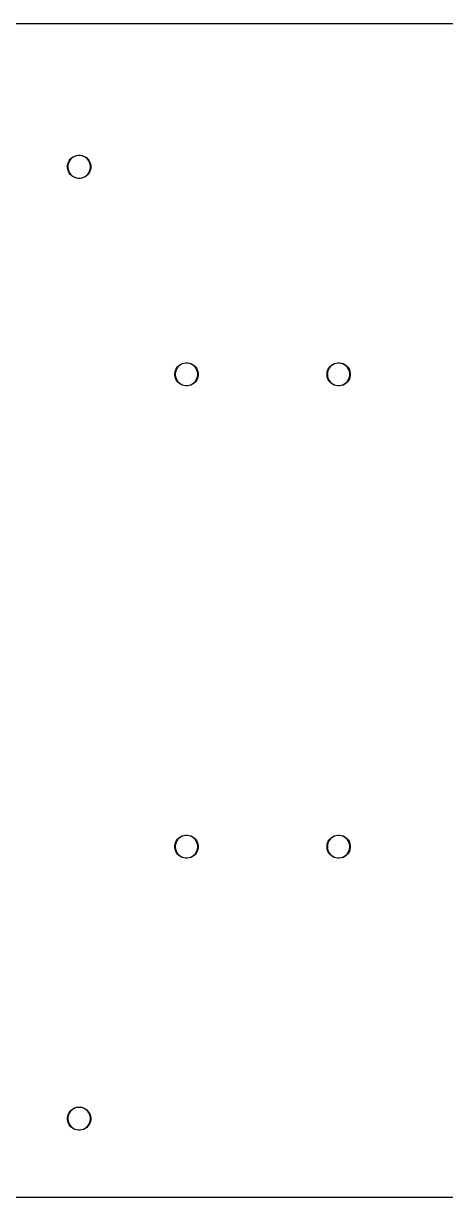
# Model space of a CAD drawing. Header units: millimetres. Extents: x 20 to 825, y -184 to -20.
# Drawn here: x 313.5 to 372.4, y -184 to -20 of the extents above; entities that cross this region are included whole.
import ezdxf

# ---------------------------------------------------------------- set-up
doc = ezdxf.new("R2010")
doc.units = ezdxf.units.MM
doc.layers.add('Edge.Cuts', color=254, linetype='CONTINUOUS', true_color=0xd0d2cd)

msp = doc.modelspace()

# ---------------------------------------------------------------- linework, layer by layer
at = {"layer": 'Edge.Cuts', "linetype": 'CONTINUOUS'}
for p, q in [((20, -19.975), (825, -19.975)), ((824.975, -20.025), (20.025, -20.025)), ((319.748696, -39.378139), (319.86446, -39.15094)), ((319.902939, -39.17452), (319.79039, -39.39541)), ((319.86446, -39.15094), (320.01434, -38.944647)), ((320.048657, -38.973957), (319.902939, -39.17452)), ((320.01434, -38.944647), (320.194647, -38.76434)), ((320.223957, -38.798657), (320.048657, -38.973957)), ((320.194647, -38.76434), (320.40094, -38.61446)), ((320.42452, -38.652939), (320.223957, -38.798657)), ((320.40094, -38.61446), (320.628139, -38.498696)), ((320.64541, -38.54039), (320.42452, -38.652939)), ((320.628139, -38.498696), (320.870651, -38.419899)), ((320.881187, -38.463782), (320.64541, -38.54039)), ((320.870651, -38.419899), (321.122504, -38.380009)), ((321.126045, -38.425), (320.881187, -38.463782)), ((321.122504, -38.380009), (321.377496, -38.380009)), ((321.373955, -38.425), (321.126045, -38.425)), ((321.618813, -38.463782), (321.373955, -38.425)), ((321.377496, -38.380009), (321.629349, -38.419899)), ((321.85459, -38.54039), (321.618813, -38.463782)), ((321.629349, -38.419899), (321.871861, -38.498696)), ((322.07548, -38.652939), (321.85459, -38.54039)), ((321.871861, -38.498696), (322.09906, -38.61446)), ((322.276043, -38.798657), (322.07548, -38.652939)), ((322.09906, -38.61446), (322.305353, -38.76434)), ((322.451343, -38.973957), (322.276043, -38.798657)), ((322.305353, -38.76434), (322.48566, -38.944647)), ((322.597061, -39.17452), (322.451343, -38.973957)), ((322.48566, -38.944647), (322.63554, -39.15094)), ((322.70961, -39.39541), (322.597061, -39.17452)), ((322.63554, -39.15094), (322.751304, -39.378139)), ((319.630009, -39.872504), (319.669899, -39.620651)), ((319.630009, -39.876045), (319.630009, -39.872504)), ((319.630009, -40.127496), (319.630009, -39.876045)), ((319.669899, -40.379349), (319.630009, -40.127496)), ((319.669899, -39.620651), (319.748696, -39.378139)), ((319.748696, -40.621861), (319.669899, -40.379349)), ((319.713782, -39.631187), (319.675, -39.876045)), ((319.675, -39.876045), (319.675, -40.123955)), ((319.675, -40.123955), (319.713782, -40.368813)), ((319.79039, -39.39541), (319.713782, -39.631187)), ((319.713782, -40.368813), (319.79039, -40.60459)), ((319.86446, -40.84906), (319.748696, -40.621861)), ((319.79039, -40.60459), (319.902939, -40.82548)), ((320.01434, -41.055353), (319.86446, -40.84906)), ((319.902939, -40.82548), (320.048657, -41.026043)), ((322.451343, -41.026043), (322.597061, -40.82548)), ((322.63554, -40.84906), (322.48566, -41.055353)), ((322.597061, -40.82548), (322.70961, -40.60459)), ((322.751304, -40.621861), (322.63554, -40.84906)), ((322.786218, -39.631187), (322.70961, -39.39541)), ((322.70961, -40.60459), (322.786218, -40.368813)), ((322.751304, -39.378139), (322.830101, -39.620651)), ((322.830101, -40.379349), (322.751304, -40.621861)), ((322.825, -39.876045), (322.786218, -39.631187)), ((322.786218, -40.368813), (322.825, -40.123955)), ((322.825, -40.123955), (322.825, -39.876045)), ((322.830101, -39.620651), (322.869991, -39.872504)), ((322.869991, -40.127496), (322.830101, -40.379349)), ((322.869991, -39.872504), (322.869991, -40.127496)), ((320.194647, -41.23566), (320.01434, -41.055353)), ((320.048657, -41.026043), (320.223957, -41.201343)), ((320.40094, -41.38554), (320.194647, -41.23566)), ((320.223957, -41.201343), (320.42452, -41.347061)), ((320.628139, -41.501304), (320.40094, -41.38554)), ((320.42452, -41.347061), (320.64541, -41.45961)), ((320.870651, -41.580101), (320.628139, -41.501304)), ((320.64541, -41.45961), (320.881187, -41.536218)), ((321.122504, -41.619991), (320.870651, -41.580101)), ((320.881187, -41.536218), (321.126045, -41.575)), ((321.377496, -41.619991), (321.122504, -41.619991)), ((321.126045, -41.575), (321.373955, -41.575)), ((321.373955, -41.575), (321.618813, -41.536218)), ((321.629349, -41.580101), (321.377496, -41.619991)), ((321.618813, -41.536218), (321.85459, -41.45961)), ((321.871861, -41.501304), (321.629349, -41.580101)), ((321.85459, -41.45961), (322.07548, -41.347061)), ((322.09906, -41.38554), (321.871861, -41.501304)), ((322.07548, -41.347061), (322.276043, -41.201343)), ((322.305353, -41.23566), (322.09906, -41.38554)), ((322.276043, -41.201343), (322.451343, -41.026043)), ((322.48566, -41.055353), (322.305353, -41.23566)), ((334.630009, -68.872504), (334.669899, -68.620651)), ((334.630009, -68.876045), (334.630009, -68.872504)), ((334.630009, -69.127496), (334.630009, -68.876045)), ((334.669899, -68.620651), (334.748696, -68.378139)), ((334.713782, -68.631187), (334.675, -68.876045)), ((334.675, -68.876045), (334.675, -69.123955)), ((334.79039, -68.39541), (334.713782, -68.631187)), ((334.748696, -68.378139), (334.86446, -68.15094)), ((334.902939, -68.17452), (334.79039, -68.39541)), ((334.86446, -68.15094), (335.01434, -67.944647)), ((335.048657, -67.973957), (334.902939, -68.17452)), ((335.01434, -67.944647), (335.194647, -67.76434)), ((335.223957, -67.798657), (335.048657, -67.973957)), ((335.194647, -67.76434), (335.40094, -67.61446)), ((335.42452, -67.652939), (335.223957, -67.798657)), ((335.40094, -67.61446), (335.628139, -67.498696)), ((335.64541, -67.54039), (335.42452, -67.652939)), ((335.628139, -67.498696), (335.870651, -67.419899)), ((335.881187, -67.463782), (335.64541, -67.54039)), ((335.870651, -67.419899), (336.122504, -67.380009)), ((336.126045, -67.425), (335.881187, -67.463782)), ((336.122504, -67.380009), (336.377496, -67.380009)), ((336.373955, -67.425), (336.126045, -67.425)), ((336.618813, -67.463782), (336.373955, -67.425)), ((336.377496, -67.380009), (336.629349, -67.419899)), ((336.85459, -67.54039), (336.618813, -67.463782)), ((336.629349, -67.419899), (336.871861, -67.498696)), ((337.07548, -67.652939), (336.85459, -67.54039)), ((336.871861, -67.498696), (337.09906, -67.61446)), ((337.276043, -67.798657), (337.07548, -67.652939)), ((337.09906, -67.61446), (337.305353, -67.76434)), ((337.451343, -67.973957), (337.276043, -67.798657)), ((337.305353, -67.76434), (337.48566, -67.944647)), ((337.597061, -68.17452), (337.451343, -67.973957)), ((337.48566, -67.944647), (337.63554, -68.15094)), ((337.70961, -68.39541), (337.597061, -68.17452)), ((337.63554, -68.15094), (337.751304, -68.378139)), ((337.786218, -68.631187), (337.70961, -68.39541)), ((337.751304, -68.378139), (337.830101, -68.620651)), ((337.825, -68.876045), (337.786218, -68.631187)), ((337.825, -69.123955), (337.825, -68.876045)), ((337.830101, -68.620651), (337.869991, -68.872504)), ((337.869991, -68.872504), (337.869991, -69.127496)), ((355.880009, -68.872504), (355.919899, -68.620651)), ((355.880009, -68.876045), (355.880009, -68.872504)), ((355.880009, -69.127496), (355.880009, -68.876045)), ((355.919899, -68.620651), (355.998696, -68.378139)), ((355.963782, -68.631187), (355.925, -68.876045)), ((355.925, -68.876045), (355.925, -69.123955)), ((356.04039, -68.39541), (355.963782, -68.631187)), ((355.998696, -68.378139), (356.11446, -68.15094)), ((356.152939, -68.17452), (356.04039, -68.39541)), ((356.11446, -68.15094), (356.26434, -67.944647)), ((356.298657, -67.973957), (356.152939, -68.17452)), ((356.26434, -67.944647), (356.444647, -67.76434)), ((356.473957, -67.798657), (356.298657, -67.973957)), ((356.444647, -67.76434), (356.65094, -67.61446)), ((356.67452, -67.652939), (356.473957, -67.798657)), ((356.65094, -67.61446), (356.878139, -67.498696)), ((356.89541, -67.54039), (356.67452, -67.652939)), ((356.878139, -67.498696), (357.120651, -67.419899)), ((357.131187, -67.463782), (356.89541, -67.54039)), ((357.120651, -67.419899), (357.372504, -67.380009)), ((357.376045, -67.425), (357.131187, -67.463782)), ((357.372504, -67.380009), (357.627496, -67.380009)), ((357.623955, -67.425), (357.376045, -67.425)), ((357.868813, -67.463782), (357.623955, -67.425)), ((357.627496, -67.380009), (357.879349, -67.419899)), ((358.10459, -67.54039), (357.868813, -67.463782)), ((357.879349, -67.419899), (358.121861, -67.498696)), ((358.32548, -67.652939), (358.10459, -67.54039)), ((358.121861, -67.498696), (358.34906, -67.61446)), ((358.526043, -67.798657), (358.32548, -67.652939)), ((358.34906, -67.61446), (358.555353, -67.76434)), ((358.701343, -67.973957), (358.526043, -67.798657)), ((358.555353, -67.76434), (358.73566, -67.944647)), ((358.847061, -68.17452), (358.701343, -67.973957)), ((358.73566, -67.944647), (358.88554, -68.15094)), ((358.95961, -68.39541), (358.847061, -68.17452)), ((358.88554, -68.15094), (359.001304, -68.378139)), ((359.036218, -68.631187), (358.95961, -68.39541)), ((359.001304, -68.378139), (359.080101, -68.620651)), ((359.075, -68.876045), (359.036218, -68.631187)), ((359.075, -69.123955), (359.075, -68.876045)), ((359.080101, -68.620651), (359.119991, -68.872504)), ((359.119991, -68.872504), (359.119991, -69.127496)), ((334.669899, -69.379349), (334.630009, -69.127496)), ((334.748696, -69.621861), (334.669899, -69.379349)), ((334.675, -69.123955), (334.713782, -69.368813)), ((334.713782, -69.368813), (334.79039, -69.60459)), ((334.86446, -69.84906), (334.748696, -69.621861)), ((334.79039, -69.60459), (334.902939, -69.82548)), ((335.01434, -70.055353), (334.86446, -69.84906)), ((334.902939, -69.82548), (335.048657, -70.026043)), ((335.194647, -70.23566), (335.01434, -70.055353)), ((335.048657, -70.026043), (335.223957, -70.201343)), ((335.40094, -70.38554), (335.194647, -70.23566)), ((335.223957, -70.201343), (335.42452, -70.347061)), ((335.628139, -70.501304), (335.40094, -70.38554)), ((335.42452, -70.347061), (335.64541, -70.45961)), ((335.870651, -70.580101), (335.628139, -70.501304)), ((335.64541, -70.45961), (335.881187, -70.536218)), ((335.881187, -70.536218), (336.126045, -70.575)), ((336.373955, -70.575), (336.618813, -70.536218)), ((336.618813, -70.536218), (336.85459, -70.45961)), ((336.871861, -70.501304), (336.629349, -70.580101)), ((336.85459, -70.45961), (337.07548, -70.347061)), ((337.09906, -70.38554), (336.871861, -70.501304)), ((337.07548, -70.347061), (337.276043, -70.201343)), ((337.305353, -70.23566), (337.09906, -70.38554)), ((337.276043, -70.201343), (337.451343, -70.026043)), ((337.48566, -70.055353), (337.305353, -70.23566)), ((337.451343, -70.026043), (337.597061, -69.82548)), ((337.63554, -69.84906), (337.48566, -70.055353)), ((337.597061, -69.82548), (337.70961, -69.60459)), ((337.751304, -69.621861), (337.63554, -69.84906)), ((337.70961, -69.60459), (337.786218, -69.368813)), ((337.830101, -69.379349), (337.751304, -69.621861)), ((337.786218, -69.368813), (337.825, -69.123955)), ((337.869991, -69.127496), (337.830101, -69.379349)), ((355.919899, -69.379349), (355.880009, -69.127496)), ((355.998696, -69.621861), (355.919899, -69.379349)), ((355.925, -69.123955), (355.963782, -69.368813)), ((355.963782, -69.368813), (356.04039, -69.60459)), ((356.11446, -69.84906), (355.998696, -69.621861)), ((356.04039, -69.60459), (356.152939, -69.82548)), ((356.26434, -70.055353), (356.11446, -69.84906)), ((356.152939, -69.82548), (356.298657, -70.026043)), ((356.444647, -70.23566), (356.26434, -70.055353)), ((356.298657, -70.026043), (356.473957, -70.201343)), ((356.65094, -70.38554), (356.444647, -70.23566)), ((356.473957, -70.201343), (356.67452, -70.347061)), ((356.878139, -70.501304), (356.65094, -70.38554)), ((356.67452, -70.347061), (356.89541, -70.45961)), ((357.120651, -70.580101), (356.878139, -70.501304)), ((356.89541, -70.45961), (357.131187, -70.536218)), ((357.131187, -70.536218), (357.376045, -70.575)), ((357.623955, -70.575), (357.868813, -70.536218)), ((357.868813, -70.536218), (358.10459, -70.45961)), ((358.121861, -70.501304), (357.879349, -70.580101)), ((358.10459, -70.45961), (358.32548, -70.347061)), ((358.34906, -70.38554), (358.121861, -70.501304)), ((358.32548, -70.347061), (358.526043, -70.201343)), ((358.555353, -70.23566), (358.34906, -70.38554)), ((358.526043, -70.201343), (358.701343, -70.026043)), ((358.73566, -70.055353), (358.555353, -70.23566)), ((358.701343, -70.026043), (358.847061, -69.82548)), ((358.88554, -69.84906), (358.73566, -70.055353)), ((358.847061, -69.82548), (358.95961, -69.60459)), ((359.001304, -69.621861), (358.88554, -69.84906)), ((358.95961, -69.60459), (359.036218, -69.368813)), ((359.080101, -69.379349), (359.001304, -69.621861)), ((359.036218, -69.368813), (359.075, -69.123955)), ((359.119991, -69.127496), (359.080101, -69.379349)), ((336.122504, -70.619991), (335.870651, -70.580101)), ((336.377496, -70.619991), (336.122504, -70.619991)), ((336.126045, -70.575), (336.373955, -70.575)), ((336.629349, -70.580101), (336.377496, -70.619991)), ((357.372504, -70.619991), (357.120651, -70.580101)), ((357.627496, -70.619991), (357.372504, -70.619991)), ((357.376045, -70.575), (357.623955, -70.575)), ((357.879349, -70.580101), (357.627496, -70.619991)), ((334.669899, -134.620651), (334.748696, -134.378139)), ((334.79039, -134.39541), (334.713782, -134.631187)), ((334.748696, -134.378139), (334.86446, -134.15094)), ((334.902939, -134.17452), (334.79039, -134.39541)), ((334.86446, -134.15094), (335.01434, -133.944647)), ((335.048657, -133.973957), (334.902939, -134.17452)), ((335.01434, -133.944647), (335.194647, -133.76434)), ((335.223957, -133.798657), (335.048657, -133.973957)), ((335.194647, -133.76434), (335.40094, -133.61446)), ((335.42452, -133.652939), (335.223957, -133.798657)), ((335.40094, -133.61446), (335.628139, -133.498696)), ((335.64541, -133.54039), (335.42452, -133.652939)), ((335.628139, -133.498696), (335.870651, -133.419899)), ((335.881187, -133.463782), (335.64541, -133.54039)), ((335.870651, -133.419899), (336.122504, -133.380009)), ((336.126045, -133.425), (335.881187, -133.463782)), ((336.122504, -133.380009), (336.377496, -133.380009)), ((336.373955, -133.425), (336.126045, -133.425)), ((336.618813, -133.463782), (336.373955, -133.425)), ((336.377496, -133.380009), (336.629349, -133.419899)), ((336.85459, -133.54039), (336.618813, -133.463782)), ((336.629349, -133.419899), (336.871861, -133.498696)), ((337.07548, -133.652939), (336.85459, -133.54039)), ((336.871861, -133.498696), (337.09906, -133.61446)), ((337.276043, -133.798657), (337.07548, -133.652939)), ((337.09906, -133.61446), (337.305353, -133.76434)), ((337.451343, -133.973957), (337.276043, -133.798657)), ((337.305353, -133.76434), (337.48566, -133.944647)), ((337.597061, -134.17452), (337.451343, -133.973957)), ((337.48566, -133.944647), (337.63554, -134.15094)), ((337.70961, -134.39541), (337.597061, -134.17452)), ((337.63554, -134.15094), (337.751304, -134.378139)), ((337.786218, -134.631187), (337.70961, -134.39541)), ((337.751304, -134.378139), (337.830101, -134.620651)), ((355.919899, -134.620651), (355.998696, -134.378139)), ((356.04039, -134.39541), (355.963782, -134.631187)), ((355.998696, -134.378139), (356.11446, -134.15094)), ((356.152939, -134.17452), (356.04039, -134.39541)), ((356.11446, -134.15094), (356.26434, -133.944647)), ((356.298657, -133.973957), (356.152939, -134.17452)), ((356.26434, -133.944647), (356.444647, -133.76434)), ((356.473957, -133.798657), (356.298657, -133.973957)), ((356.444647, -133.76434), (356.65094, -133.61446)), ((356.67452, -133.652939), (356.473957, -133.798657)), ((356.65094, -133.61446), (356.878139, -133.498696)), ((356.89541, -133.54039), (356.67452, -133.652939)), ((356.878139, -133.498696), (357.120651, -133.419899)), ((357.131187, -133.463782), (356.89541, -133.54039)), ((357.120651, -133.419899), (357.372504, -133.380009)), ((357.376045, -133.425), (357.131187, -133.463782)), ((357.372504, -133.380009), (357.627496, -133.380009)), ((357.623955, -133.425), (357.376045, -133.425)), ((357.868813, -133.463782), (357.623955, -133.425)), ((357.627496, -133.380009), (357.879349, -133.419899)), ((358.10459, -133.54039), (357.868813, -133.463782)), ((357.879349, -133.419899), (358.121861, -133.498696)), ((358.32548, -133.652939), (358.10459, -133.54039)), ((358.121861, -133.498696), (358.34906, -133.61446)), ((358.526043, -133.798657), (358.32548, -133.652939)), ((358.34906, -133.61446), (358.555353, -133.76434)), ((358.701343, -133.973957), (358.526043, -133.798657)), ((358.555353, -133.76434), (358.73566, -133.944647)), ((358.847061, -134.17452), (358.701343, -133.973957)), ((358.73566, -133.944647), (358.88554, -134.15094)), ((358.95961, -134.39541), (358.847061, -134.17452)), ((358.88554, -134.15094), (359.001304, -134.378139)), ((359.036218, -134.631187), (358.95961, -134.39541)), ((359.001304, -134.378139), (359.080101, -134.620651)), ((334.630009, -134.872504), (334.669899, -134.620651)), ((334.630009, -134.876045), (334.630009, -134.872504)), ((334.630009, -135.127496), (334.630009, -134.876045)), ((334.669899, -135.379349), (334.630009, -135.127496)), ((334.748696, -135.621861), (334.669899, -135.379349)), ((334.713782, -134.631187), (334.675, -134.876045)), ((334.675, -134.876045), (334.675, -135.123955)), ((334.675, -135.123955), (334.713782, -135.368813)), ((334.713782, -135.368813), (334.79039, -135.60459)), ((334.86446, -135.84906), (334.748696, -135.621861)), ((334.79039, -135.60459), (334.902939, -135.82548)), ((335.01434, -136.055353), (334.86446, -135.84906)), ((334.902939, -135.82548), (335.048657, -136.026043)), ((335.194647, -136.23566), (335.01434, -136.055353)), ((335.048657, -136.026043), (335.223957, -136.201343)), ((337.276043, -136.201343), (337.451343, -136.026043)), ((337.48566, -136.055353), (337.305353, -136.23566)), ((337.451343, -136.026043), (337.597061, -135.82548)), ((337.63554, -135.84906), (337.48566, -136.055353)), ((337.597061, -135.82548), (337.70961, -135.60459)), ((337.751304, -135.621861), (337.63554, -135.84906)), ((337.70961, -135.60459), (337.786218, -135.368813)), ((337.830101, -135.379349), (337.751304, -135.621861)), ((337.825, -134.876045), (337.786218, -134.631187)), ((337.786218, -135.368813), (337.825, -135.123955)), ((337.825, -135.123955), (337.825, -134.876045)), ((337.830101, -134.620651), (337.869991, -134.872504)), ((337.869991, -135.127496), (337.830101, -135.379349)), ((337.869991, -134.872504), (337.869991, -135.127496)), ((355.880009, -134.872504), (355.919899, -134.620651)), ((355.880009, -134.876045), (355.880009, -134.872504)), ((355.880009, -135.127496), (355.880009, -134.876045)), ((355.919899, -135.379349), (355.880009, -135.127496)), ((355.998696, -135.621861), (355.919899, -135.379349)), ((355.963782, -134.631187), (355.925, -134.876045)), ((355.925, -134.876045), (355.925, -135.123955)), ((355.925, -135.123955), (355.963782, -135.368813)), ((355.963782, -135.368813), (356.04039, -135.60459)), ((356.11446, -135.84906), (355.998696, -135.621861)), ((356.04039, -135.60459), (356.152939, -135.82548)), ((356.26434, -136.055353), (356.11446, -135.84906)), ((356.152939, -135.82548), (356.298657, -136.026043)), ((356.444647, -136.23566), (356.26434, -136.055353)), ((356.298657, -136.026043), (356.473957, -136.201343)), ((358.526043, -136.201343), (358.701343, -136.026043)), ((358.73566, -136.055353), (358.555353, -136.23566)), ((358.701343, -136.026043), (358.847061, -135.82548)), ((358.88554, -135.84906), (358.73566, -136.055353)), ((358.847061, -135.82548), (358.95961, -135.60459)), ((359.001304, -135.621861), (358.88554, -135.84906)), ((358.95961, -135.60459), (359.036218, -135.368813)), ((359.080101, -135.379349), (359.001304, -135.621861)), ((359.075, -134.876045), (359.036218, -134.631187)), ((359.036218, -135.368813), (359.075, -135.123955)), ((359.075, -135.123955), (359.075, -134.876045)), ((359.080101, -134.620651), (359.119991, -134.872504)), ((359.119991, -135.127496), (359.080101, -135.379349)), ((359.119991, -134.872504), (359.119991, -135.127496)), ((335.40094, -136.38554), (335.194647, -136.23566)), ((335.223957, -136.201343), (335.42452, -136.347061)), ((335.628139, -136.501304), (335.40094, -136.38554)), ((335.42452, -136.347061), (335.64541, -136.45961)), ((335.870651, -136.580101), (335.628139, -136.501304)), ((335.64541, -136.45961), (335.881187, -136.536218)), ((336.122504, -136.619991), (335.870651, -136.580101)), ((335.881187, -136.536218), (336.126045, -136.575)), ((336.377496, -136.619991), (336.122504, -136.619991)), ((336.126045, -136.575), (336.373955, -136.575)), ((336.373955, -136.575), (336.618813, -136.536218)), ((336.629349, -136.580101), (336.377496, -136.619991)), ((336.618813, -136.536218), (336.85459, -136.45961)), ((336.871861, -136.501304), (336.629349, -136.580101)), ((336.85459, -136.45961), (337.07548, -136.347061)), ((337.09906, -136.38554), (336.871861, -136.501304)), ((337.07548, -136.347061), (337.276043, -136.201343)), ((337.305353, -136.23566), (337.09906, -136.38554)), ((356.65094, -136.38554), (356.444647, -136.23566)), ((356.473957, -136.201343), (356.67452, -136.347061)), ((356.878139, -136.501304), (356.65094, -136.38554)), ((356.67452, -136.347061), (356.89541, -136.45961)), ((357.120651, -136.580101), (356.878139, -136.501304)), ((356.89541, -136.45961), (357.131187, -136.536218)), ((357.372504, -136.619991), (357.120651, -136.580101)), ((357.131187, -136.536218), (357.376045, -136.575)), ((357.627496, -136.619991), (357.372504, -136.619991)), ((357.376045, -136.575), (357.623955, -136.575)), ((357.623955, -136.575), (357.868813, -136.536218)), ((357.879349, -136.580101), (357.627496, -136.619991)), ((357.868813, -136.536218), (358.10459, -136.45961)), ((358.121861, -136.501304), (357.879349, -136.580101)), ((358.10459, -136.45961), (358.32548, -136.347061)), ((358.34906, -136.38554), (358.121861, -136.501304)), ((358.32548, -136.347061), (358.526043, -136.201343)), ((358.555353, -136.23566), (358.34906, -136.38554)), ((319.748696, -172.378139), (319.86446, -172.15094)), ((319.902939, -172.17452), (319.79039, -172.39541)), ((319.86446, -172.15094), (320.01434, -171.944647)), ((320.048657, -171.973957), (319.902939, -172.17452)), ((320.01434, -171.944647), (320.194647, -171.76434)), ((320.223957, -171.798657), (320.048657, -171.973957)), ((320.194647, -171.76434), (320.40094, -171.61446)), ((320.42452, -171.652939), (320.223957, -171.798657)), ((320.40094, -171.61446), (320.628139, -171.498696)), ((320.64541, -171.54039), (320.42452, -171.652939)), ((320.628139, -171.498696), (320.870651, -171.419899)), ((320.881187, -171.463782), (320.64541, -171.54039)), ((320.870651, -171.419899), (321.122504, -171.380009)), ((321.126045, -171.425), (320.881187, -171.463782)), ((321.122504, -171.380009), (321.377496, -171.380009)), ((321.373955, -171.425), (321.126045, -171.425)), ((321.618813, -171.463782), (321.373955, -171.425)), ((321.377496, -171.380009), (321.629349, -171.419899)), ((321.85459, -171.54039), (321.618813, -171.463782)), ((321.629349, -171.419899), (321.871861, -171.498696)), ((322.07548, -171.652939), (321.85459, -171.54039)), ((321.871861, -171.498696), (322.09906, -171.61446)), ((322.276043, -171.798657), (322.07548, -171.652939)), ((322.09906, -171.61446), (322.305353, -171.76434)), ((322.451343, -171.973957), (322.276043, -171.798657)), ((322.305353, -171.76434), (322.48566, -171.944647)), ((322.597061, -172.17452), (322.451343, -171.973957)), ((322.48566, -171.944647), (322.63554, -172.15094)), ((322.70961, -172.39541), (322.597061, -172.17452)), ((322.63554, -172.15094), (322.751304, -172.378139)), ((319.630009, -172.872504), (319.669899, -172.620651)), ((319.630009, -172.876045), (319.630009, -172.872504)), ((319.630009, -173.127496), (319.630009, -172.876045)), ((319.669899, -173.379349), (319.630009, -173.127496)), ((319.669899, -172.620651), (319.748696, -172.378139)), ((319.748696, -173.621861), (319.669899, -173.379349)), ((319.713782, -172.631187), (319.675, -172.876045)), ((319.675, -172.876045), (319.675, -173.123955)), ((319.675, -173.123955), (319.713782, -173.368813)), ((319.79039, -172.39541), (319.713782, -172.631187)), ((319.713782, -173.368813), (319.79039, -173.60459)), ((319.86446, -173.84906), (319.748696, -173.621861)), ((319.79039, -173.60459), (319.902939, -173.82548)), ((320.01434, -174.055353), (319.86446, -173.84906)), ((319.902939, -173.82548), (320.048657, -174.026043)), ((322.451343, -174.026043), (322.597061, -173.82548)), ((322.63554, -173.84906), (322.48566, -174.055353)), ((322.597061, -173.82548), (322.70961, -173.60459)), ((322.751304, -173.621861), (322.63554, -173.84906)), ((322.786218, -172.631187), (322.70961, -172.39541)), ((322.70961, -173.60459), (322.786218, -173.368813)), ((322.751304, -172.378139), (322.830101, -172.620651)), ((322.830101, -173.379349), (322.751304, -173.621861)), ((322.825, -172.876045), (322.786218, -172.631187)), ((322.786218, -173.368813), (322.825, -173.123955)), ((322.825, -173.123955), (322.825, -172.876045)), ((322.830101, -172.620651), (322.869991, -172.872504)), ((322.869991, -173.127496), (322.830101, -173.379349)), ((322.869991, -172.872504), (322.869991, -173.127496)), ((320.194647, -174.23566), (320.01434, -174.055353)), ((320.048657, -174.026043), (320.223957, -174.201343)), ((320.40094, -174.38554), (320.194647, -174.23566)), ((320.223957, -174.201343), (320.42452, -174.347061)), ((320.628139, -174.501304), (320.40094, -174.38554)), ((320.42452, -174.347061), (320.64541, -174.45961)), ((320.870651, -174.580101), (320.628139, -174.501304)), ((320.64541, -174.45961), (320.881187, -174.536218)), ((321.122504, -174.619991), (320.870651, -174.580101)), ((320.881187, -174.536218), (321.126045, -174.575)), ((321.377496, -174.619991), (321.122504, -174.619991)), ((321.126045, -174.575), (321.373955, -174.575)), ((321.373955, -174.575), (321.618813, -174.536218)), ((321.629349, -174.580101), (321.377496, -174.619991)), ((321.618813, -174.536218), (321.85459, -174.45961)), ((321.871861, -174.501304), (321.629349, -174.580101)), ((321.85459, -174.45961), (322.07548, -174.347061)), ((322.09906, -174.38554), (321.871861, -174.501304)), ((322.07548, -174.347061), (322.276043, -174.201343)), ((322.305353, -174.23566), (322.09906, -174.38554)), ((322.276043, -174.201343), (322.451343, -174.026043)), ((322.48566, -174.055353), (322.305353, -174.23566)), ((825, -184.025), (20, -184.025)), ((20.025, -183.975), (824.975, -183.975))]:
    msp.add_line(p, q, dxfattribs=at)

doc.saveas('drawing.dxf')
